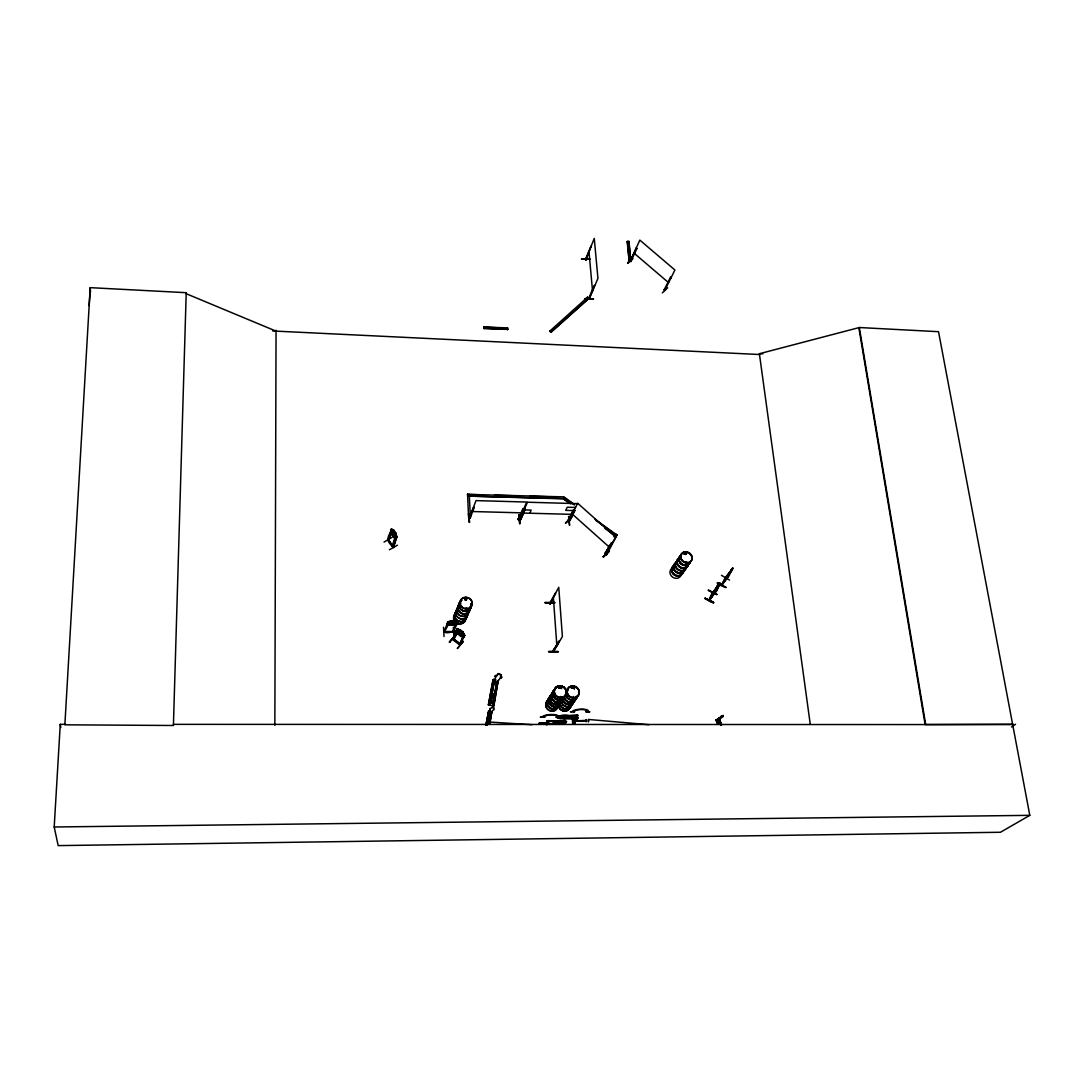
<?xml version="1.0" encoding="UTF-8"?>
<svg xmlns="http://www.w3.org/2000/svg" width="1084" height="1084" viewBox="0 0 1084 1084"><rect width="100%" height="100%" fill="white"/><g stroke="black" fill="none" stroke-linecap="round" stroke-linejoin="round"><path stroke-width="1.5" d="M605.251 553.396L611.39 542.894L612.026 543.463L611.39 542.894M606.376 553.274L605.455 552.908M274.848 725.304L276.054 330.268M569.073 520.659L569.818 520.577L569.154 520.008M568.843 520.32L569.425 520.74M584.953 298.683L593.449 299.021M593.558 298.818L584.926 298.601M558.206 651.565C529.033 651.985 578.029 652.026 548.761 651.335M186.218 292.694L173.413 725.494L64.864 724.817L90.202 287.653L186.218 292.694L186.191 293.71L276.054 331.135M686.849 562.582L686.335 561.851M685.291 553.409L685.901 553.951M686.484 553.301L685.752 552.569M718.204 719.573L718.299 718.76L721.117 724.952M561.715 723.489L545.523 723.638M548.26 721.023L548.463 720.711M577 718.868L559.71 718.407L577.244 718.529L574.913 718.055M576.905 715.643L575.238 718.435L576.851 715.264L577.84 715.318L561.498 715.982L577.813 715.345L573.111 722.378L577.813 715.765M492.109 694.979L492.624 693.963M492.177 694.614L492.502 695.725M272.694 330.972L759.599 354.522L759.505 353.696L859.327 327.531L938.527 331.69L1029.8 815.344L1000.464 832.268L58.17 845.615L54.2 826.984L60.27 724.329L65.338 724.329M571.837 687.486L572.813 686.741M571.946 687.229L572 687.961M573.057 697.256L573.626 696.497L573.815 697.446M573.341 697.175L573.124 697.188M589.262 297.992L589.33 298.818L597.934 278.358L594.262 238.385L585.59 260.038L585.631 258.832L585.929 260.038L585.509 259.225M585.631 258.832L585.875 259.97L591.024 246.393L585.441 259.374M560.889 687.432L559.344 687.148M560.184 697.026L560.97 696.565L560.794 697.459M561.011 697.242L560.604 696.538M560.848 687.405L560.238 688.34M558.68 642.256L558.951 641.43L558.68 642.256C556.187 648.449 552.081 649.587 553.829 651.186M549.873 603.951L558.748 587.298L562.393 636.565L553.585 651.538L553.572 650.712M558.978 687.432L559.9 686.538M89.159 305.58L90.284 288.683M549.805 603.043L550.238 603.761M549.9 602.785L550.062 603.598M545.509 723.773L547.474 720.643L563.626 721.063L547.339 720.86M574.94 718.516L574.737 718.787M577.623 715.494L576.674 715.494M466.798 599.1L465.348 598.07M466.472 608.517L466.77 607.772M465.592 599.33L465.89 598.097M493.789 707.838L492.068 707.269M553.612 651.348L553.382 650.278M501.147 675.034C493.044 672.405 503.518 673.652 500.51 676.24A3.333 1.206 10.5 0 1 500.239 678.15L500.28 677.961A3.333 1.206 10.5 0 0 500.551 676.05L500.51 676.24M549.764 603.138L555.455 593.327L550.198 603.951M728.719 574.561L728.611 575.238L732.676 568.097M711.944 593.314C714.478 588.761 707.283 602.027 709.803 599.655M710.074 599.317L709.492 599.479M460.077 645.048C462.705 643.368 440.456 631.498 460.117 645.034L464.521 635.427L463.83 634.872C457.665 648.557 462.963 645.346 453.708 639.194M453.302 639.682L452.814 638.815M493.64 706.009L498.193 680.332L493.857 706.145L492.61 705.765L497.244 680.806L493.003 705.928M493.017 679.939L488.41 704.925L493.003 679.925L494.385 680.102M494.263 681.958L490.009 705.291L488.762 704.912L493.748 679.316L489.345 705.142L493.748 681.85L492.976 682.405L498.098 682.934L493.654 681.917M493.748 679.316L489.074 705.074L488.342 704.898M485.835 724.966L488.64 711.077L489.467 711.361L486.879 725.196M486.052 725.033L488.83 710.711L486.459 725.101M494.074 681.768L490.009 705.291M494.101 681.524L497.312 682.256L494.101 681.524L495.713 676.917A3.333 1.206 10.5 0 1 497.312 675.318L497.271 675.508A3.333 1.206 10.5 0 0 495.673 677.107L495.713 676.917M486.242 725.061L488.83 710.711M486.811 725.182L489.453 711.361M490.632 711.822L489.792 711.253L490.781 711.483M491.824 707.432L491.188 708.218A2.236 0.772 10.5 0 0 490.131 709.248L489.06 712.202L491.228 712.689L493.193 709.939A2.236 0.772 10.5 0 0 493.356 708.719L493.776 707.947M490.103 710.792L489.765 711.402M488.735 724.004L490.944 711.673L492.082 711.931L490.984 711.7M488.965 724.004L491.445 711.795M492.664 704.126L496.567 682.459M489.141 724.098L491.364 711.781M489.358 724.139L491.824 711.389L489.778 724.234M489.629 724.044L486.337 723.38L489.589 724.112L491.865 711.795M493.274 704.261L497.19 682.608M493.301 706.009L497.949 680.779M576.945 719.153L576.742 718.448M547.352 721.361L547.501 720.711M664.871 290.187L664.289 289.442L665.129 289.821M605.373 552.881L606.173 553.639M605.956 553.897L615.726 537.149L577.704 503.274L568.626 520.523M722.188 584.561L721.51 585.089C730.291 573.883 727.947 577.013 732.594 568.829M729.356 574.439L721.538 584.981L725.521 577.42M724.857 578.477L725.25 577.772M384.021 542.095L392.096 537.339M391.852 529.913L388.438 540.753L391.852 529.913C387.693 536.946 385.105 540.415 393.519 547.366L396.785 536.729L395.497 532.529L393.614 529.968L391.297 529.1L393.709 530.008L391.961 531.702L394.007 536.052L395.511 536.743L395.538 532.529L396.758 536.851M388.235 539.832L391.378 529.06L390.945 530.835L392.218 535.008L393.993 537.529L396.324 538.491L396.839 536.797L393.248 547.515L388.37 539.873M388.492 540.753L388.384 539.453L393.018 546.241M389.427 549.751L397.449 545.198M396.676 536.756C395.687 532.949 390.796 549.818 393.235 546.241M396.243 535.957L392.72 546.851M393.14 547.434L393.614 546.77L392.652 546.675M716.781 594.533L708.299 590.428M686.402 561.837L687.175 562.379M483.952 327.083L507.583 327.883L507.691 329.373L484.033 328.587L483.952 327.083L500.74 327.924M484.033 328.587L484.074 326.704M489.114 721.632L489.087 720.86M487.814 720.901L487.976 721.809M573.653 687.961L573.368 687.5M573.111 722.378L574.181 722.378M507.583 327.883L507.556 329.766M559.154 686.958L560.252 688.232M559.317 687.568L559.629 686.755M717.229 585.983C719.668 581.281 719.437 584.669 719.64 582.989L712.391 593.382M490.131 709.248L489.087 712.066L491.255 712.554M547.528 721.131L545.55 724.126M563.965 498.504L469.331 496.12L563.802 498.843L563.829 496.865L467.434 494.399L482.732 494.846M469.25 494.453L470.402 517.325L468.586 517.285L467.556 494.06M468.884 513.762L469.426 522.461L468.464 513.789M468.586 517.285L470.537 517M473.437 507.569C475.442 505.496 468.762 516.58 469.182 518.288L476.012 500.605L526.756 502.041L518.911 519.67L518.098 519.209M474.277 507.285L470.036 518.396L470.361 517.624M469.48 522.244L468.966 516.675M717.689 586.268L714.586 591.823L718.191 585.062M466.567 598.896L465.741 599.384M466.283 607.609L465.849 608.273M549.805 331.121L551.078 332.232L549.805 331.121L587.582 297.165L588.842 298.249L551.228 331.853M581.471 258.886L589.832 259.049M589.967 259.157L581.552 258.737M714.058 593.734L717.256 585.902M714.004 592.569L714.939 589.981M718.516 584.412L715.318 592.257L718.489 584.479M712.933 592.365L709.464 600.401L716.809 589.777L716.483 590.726M715.67 589.981L719.275 585.048M716.822 590.78L719.939 583.138L719.031 584.195M705.21 598.111C712.378 604.316 720.277 604.249 705.061 598.327M716.727 594.628L708.421 590.143L716.903 594.208M709.573 600.265L712.594 592.745L719.939 583.138M443.532 627.27L444.034 636.552M451.73 620.739L447.76 622.121L447.123 623.761C450.267 628.151 468.396 621.064 449.765 625.183L451.689 620.604C459.724 620.739 449.467 620.224 447.76 622.23L443.925 632.175L444.142 631.335M448.654 622.135C448.546 628.53 437.963 635.129 452.57 631.891M587.582 297.165L588.68 298.642L551.078 332.232M588.68 298.642L594.276 285.458M594.574 285.471L588.991 298.777L589.357 298.154M455.036 620.604L453.098 625.292M453.302 627.392L453.925 636.579M453.681 631.484L452.827 631.891M456.635 622.297L457.543 622.636L456.635 622.297L452.57 632.229L452.8 631.43M449.616 642.351L455.253 635.048L449.684 642.148M460.104 629.831L462.814 631.837L462.882 635.481L460.768 635.021L457.773 631.457L460.172 629.75L456.906 629.221L452.665 639.154M453.383 639.668C462.502 612.866 454.982 643.774 452.976 638.476M455.741 635.21L449.21 641.999M627.202 241.691L628.991 241.393L630.793 261.068L629.167 260.959L627.202 241.691L628.991 241.393M460.172 629.75L458.18 634.289L460.754 636.443M729.532 580.062L721.47 575.319M460.808 636.362L462.814 631.837L464.684 635.481L464.074 636.918L460.727 636.362M629.56 261.081C622.284 268.439 637.744 254.022 631.349 260.052M629.167 260.959L627.379 241.298M457.421 648.327L463.396 641.308L457.407 648.53M664.546 289.32L664.749 290.512L674.898 269.997L639.831 240.106L630.332 261.095L636.281 248.06L636.877 248.548L630.834 261.529L631.362 261.095M459.481 644.587L463.83 634.872M518.884 514.927L519.886 523.911L518.938 514.954M519.25 518.911L518.26 519.615M522.935 508.626L523.802 508.952L522.935 508.626L518.071 519.575L518.22 518.884M520.767 519.101L519.588 519.751L527.461 502.217L577.555 503.64M519.683 519.764C525.279 505.605 527.759 504.941 520.428 519.859L519.778 519.805M525.32 508.843L520.794 519.399M519.534 523.531L519.29 515.144M529.751 513.22L531.187 510.103L524.683 509.927M713.408 602.772L704.925 598.666M713.543 602.447L705.061 598.287M586.214 720.426L575.523 720.806L586.227 720.995M662.324 292.883L667.676 287.761M670.481 277.247L671.077 277.748L670.481 277.247L664.086 289.997L664.912 290.268M586.119 259.564L586.092 258.927M563.829 496.865L563.802 498.843M569.29 503.206L563.829 499.277L564.994 497.692L574.547 504.561M563.829 499.277L564.994 497.692M568.883 521.038L574.181 510.185L573.355 510.171L567.84 520.726L568.883 520.74M725.901 587.284C717.039 585.116 711.849 578.517 725.874 587.325M569.71 525.144L568.612 516.418L569.371 525.144M729.613 574.832L721.795 585.252L725.494 578.016L732.96 568.26M721.917 585.13L725.833 577.623M731.443 569.493L727.716 576.823L728.854 575.36M565.848 523.152L571.661 517.393M568.057 521.065L573.355 510.171M569.29 521.147L569.195 521.147C570.916 520.32 574.845 507.786 574.764 510.605M569.398 521.214L574.981 510.388M497.271 675.508L497.949 674.099M495.171 680.156L495.686 679.194L495.131 680.373M604.926 553.951L606.715 554.507L604.926 553.951L609.56 545.238M614.005 536.851L615.495 534.046L595.021 519.304M606.539 554.818L617.094 534.913L615.495 534.046L614.33 535.645M491.025 693.137L495.781 694.343M716.985 586.891L714.898 592L718.394 585.468M718.15 585.36L716.063 590.468L718.733 586.579M489.589 700.589L494.426 701.673M488.789 704.83L493.599 705.982M554.656 603.002L545.347 602.663M488.599 712.771L491.337 713.38M486.987 720.061L490.225 720.792M725.724 587.555L717.527 582.948M489.873 722.581L486.621 721.863L532.041 724.708M716.023 589.127L716.822 587.704M717.987 586.173L715.223 592.216L715.21 591.173M615.495 534.046L617.094 534.913M603.273 556.648L609.384 551.106L603.503 557.122M609.072 550.808L603.111 556.797L609.384 551.133M558.612 641.416L553.612 650.712M553.328 650.373L558.951 641.43M731.077 570.401L727.784 575.929M718.082 586.647L717.337 587.027M730.833 571.146L729.6 573.558L731.659 570.767M548.856 723.109L539.033 723.245L548.789 723.136M719.288 717.865L717.351 720.643L719.342 718.042M723.055 716.483L723.001 715.494M546.173 723.624L546.241 724.708M546.404 723.462L547.976 721.023L546.417 723.787M546.648 723.489C545.509 724.857 548.463 722.567 547.339 724.708M560.157 718.353L556.742 717.405L557.433 716.239C559.683 715.738 570.591 713.448 569.127 717.418C557.84 719.058 569.276 718.868 569.737 716.375M553.436 722.635L556.946 723.746L553.436 722.635L554.141 721.578L558.978 720.535M556.742 717.405L557.528 716.253L561.946 715.738M553.45 722.743L554.249 721.7M560.049 718.042L567.04 716.443L565.049 715.752M565.442 722.283C559.913 720.183 554.222 723.367 565.442 722.391M563.07 720.575C567.677 719.37 565.184 724.234 566.553 721.578M573.206 724.275L572.799 717.825L573.26 724.302M573.856 717.947L574.479 724.288M573.978 722.283C580.997 711.307 572.555 726.944 573.368 723.136M573.382 723.245L576.729 718.38M574.046 723.245L577.244 718.529M568.436 717.418L578.233 717.825L568.477 717.798M577.935 720.806L575.523 720.806M686.633 553.788C683.814 555.211 686.402 551.16 685.02 552.976M572.352 686.931L572.406 687.906M497.312 682.256L500.28 677.961M712.283 593.531L719.654 583.842M731.415 569.561L732.743 567.975L724.83 578.585M724.871 578.504L732.621 568.924L731.985 569.236M709.153 600.062L716.809 589.926M709.803 599.723L717.107 590.075M465.022 598.382L465.713 598.111M568.951 520.686L568.179 520.672M568.761 521.065L567.989 521.052M457.556 622.162L454.968 620.644L457.678 622.148L453.505 631.904M444.047 631.43L444.819 631.335M444.765 632.135L444.819 631.389L444.901 632.094M519.561 519.453L520.564 519.006M464.006 636.986L464.684 635.481M461.757 631.457L460.971 630.712L459.535 631.308M462.814 631.837L464.589 635.441L463.613 635.116M457.407 630.183L456.906 629.221M456.269 630.861L458.247 634.276L456.242 630.739M718.76 724.071C717.12 717.811 714.437 718.895 717.825 724.383M720.738 725.088C721.09 722.445 716.375 717.676 718.15 719.302L718.651 718.57L717.283 719.6M718.597 719.085L718.651 718.57M717.188 721.131L716.863 721.483C724.478 721.592 715.155 710.901 721.294 724.898M721.998 715.887L720.237 717.08M720.792 716.958L721.429 716.09M722.649 716.199L723.204 715.454M565.414 523.044L571.363 517.136M627.744 263.317C627.839 260.377 632.826 261.976 630.807 260.417M636.877 248.548L636.105 248.222M731.361 570.455L732.066 569.954M718.706 718.719L718.055 719.112M492.366 694.234L493.437 693.841M575.861 718.055L575.712 718.773M451.093 622.148L452.746 620.942M1013.12 724.22L925.14 724.573L858.921 328.113M466.472 608.436L466.621 607.826M719.18 585.008L717.852 585.739M1011.548 726.998L1015.545 724.234M451.73 620.631L449.006 623.286L450.754 624.208L455.456 623.3L455.944 622.162L454.968 620.644M721.551 715.996L722.242 715.765M722.879 716.809L717.351 720.643M394.251 531.079L392.991 532.42L394.766 534.94L394.169 531.133M396.188 538.436L393.993 537.529L392.096 535.062L390.945 530.835M715.86 720.006L719.017 718.909L721.605 724.803M716.416 719.817L718.042 724.288M519.182 519.277L518.044 519.277L519.155 518.911M454.033 622.826L450.808 622.826M718.231 719.085L719.153 718.909M560.374 687.893L559.669 687.933M573.029 688.096L573.422 687.242M490.442 710.969L490.402 711.51M469.006 610.766L469.006 610.766A6.179 5.677 22.8 0 1 464.169 616.403A6.179 5.677 22.8 0 1 457.191 612.596A6.179 5.677 22.8 0 1 459.562 605.671M681.335 573.016L681.308 573.029A5.894 5.176 34.6 0 1 677.161 578.273A5.894 5.176 34.6 0 1 670.508 574.669A5.894 5.176 34.6 0 1 672.31 568.179M559.615 721.09L556.241 722.445L565.74 722.621L561.011 723.773L565.848 722.743L561.011 723.678M557.786 705.305L557.813 705.291A6.206 5.759 35.6 0 1 553.192 711.05A6.206 5.759 35.6 0 1 546.201 707.229A6.206 5.759 35.6 0 1 548.368 700.088M469.372 517.542L470.253 517.624L469.386 518.342M469.223 517.922L470.077 517.976M492.827 693.936L493.897 694.18M460.388 644.736L453.315 639.275M444.006 631.674L453.329 631.728M466.147 599.615L465.036 599.005M572.257 717.933L572.718 724.302M630.915 261.542L630.522 260.526L631.145 261.366M54.2 826.984L1029.8 815.344M546.499 723.868L561.742 723.827M173.454 724.356L1012.564 724.586M546.228 724.505L547.366 724.22M561.58 715.616L577.853 715.643M568.477 717.947L578.233 717.798M559.71 718.407L576.945 718.204L576.959 719.356L575.861 719.153M578.287 720.589L575.861 720.318M548.287 720.86L547.298 720.968L563.626 721.063M447.868 622.243L448.776 622.568L447.76 622.121M444.982 631.538L452.556 631.579M453.451 632.148L444.02 632.135M545.211 602.406L554.629 602.487L545.252 602.907M545.266 602.799L554.764 602.799M555.509 594.154L555.116 593.327M569.019 520.415L568.002 520.754M524.493 509.128L525.333 509.141M573.368 510.469L574.208 510.483M471.784 511.512L521.878 512.854M522.569 513.03L572.04 514.358M575.536 507.447L567.271 507.217L565.685 510.347L573.924 510.578M494.534 495.185L519.832 495.93M529.941 496.228L556.932 497M762.851 353.858L759.383 353.696L810.263 724.288M484.169 328.208L507.691 329.373M591.092 247.057L590.726 246.38M629.343 260.567L630.969 260.661M588.639 720.02L588.409 721.971L588.368 719.451L648.855 724.708M493.342 695.914L492.543 695.63M574.357 717.933L574.872 724.302M572.718 686.565L573.572 687.039M571.973 687.676L572.88 688.326M559.818 687.988L560.089 686.768M562.718 721.09L566.444 721.605M560.563 717.798L556.851 717.391M456.838 629.289L460.199 629.831M454.291 636.579L453.844 627.365M465.673 618.246A6.125 5.637 22.7 0 1 460.944 623.815A6.125 5.637 22.7 0 1 454.047 620.048A6.125 5.637 22.7 0 1 456.391 613.192A6.098 5.61 22.7 0 0 454.088 619.98A6.098 5.61 22.7 0 0 460.971 623.734A6.098 5.61 22.7 0 0 465.673 618.192L465.727 618.259M452.678 632.189L452.597 631.484M556.729 717.31L560.225 718.326M566.444 721.7L563.138 720.535M572.609 687.879L572.379 687.92M466.025 598.205L466.486 598.422M453.017 638.476L453.518 639.33M449.833 625.143L447.245 623.747M605.455 552.989L606.254 553.165M564.832 498.017L567.555 499.981M570.279 501.946L574.371 504.9M596.2 520.618L613.937 533.382M563.992 498.938L570.821 503.857M604.953 528.436L614.52 535.32M457.733 629.899L456.92 629.37M634.018 253.128L668.638 282.707M572.189 514.006L609.682 547.474M489.047 720.914L488.03 720.684L487.854 721.659M391.08 529.385L391.568 530.076M395.904 536.214L396.392 536.919M459.25 631.986L461.798 633.991L461.825 631.376M719.126 718.624L721.673 724.776M718.394 719.126L720.914 724.993M716.497 719.491L718.38 724.207L716.239 719.884M454.318 622.162L453.83 620.942M589.547 297.693L589.303 298.086M859.327 327.531L925.628 724.18M60.27 724.329L60.799 727.459M628.815 241.8L630.617 259.455M588.964 251.502L592.542 291.135M573.937 717.811L574.33 724.302M553.341 597.176L556.864 645.888M548.775 723.245L539.033 723.245M90.202 287.653L90.5 292.043M688.286 562.989A5.962 5.217 34.4 0 1 684.153 568.273A5.962 5.217 34.4 0 1 677.432 564.629A5.962 5.217 34.4 0 1 679.234 558.084M688.476 562.826A6.043 5.284 34.4 0 1 683.801 568.246A6.043 5.284 34.4 0 1 677.107 563.558A6.043 5.284 34.4 0 1 680.63 557.339M686.741 565.198A5.962 5.217 34.4 0 1 682.622 570.496A5.962 5.217 34.4 0 1 675.888 566.851A5.962 5.217 34.4 0 1 677.703 560.306M685.684 562.461A5.962 5.217 34.4 0 1 686.402 563.788M688.611 562.528A5.962 5.217 34.4 0 1 683.99 567.867A5.962 5.217 34.4 0 1 677.392 563.246A5.962 5.217 34.4 0 1 680.86 557.108M688.584 562.691A6.043 5.284 34.4 0 1 683.896 568.111A6.043 5.284 34.4 0 1 677.202 563.423A6.043 5.284 34.4 0 1 680.725 557.19M690.522 561.173A5.989 5.23 34.4 0 1 681.822 563.91A5.989 5.23 34.4 0 1 681.457 554.832M684.234 554.154A5.989 5.23 34.4 0 1 685.738 554.385M690.481 561.349A6.07 5.298 34.4 0 1 681.66 564.141A6.07 5.298 34.4 0 1 681.294 554.927M684.112 554.249A6.07 5.298 34.4 0 1 685.644 554.466M690.196 561.634A5.989 5.23 34.4 0 1 681.497 564.385A5.989 5.23 34.4 0 1 681.131 555.293M690.386 561.498A6.07 5.298 34.4 0 1 681.565 564.276A6.07 5.298 34.4 0 1 681.199 555.076M677.554 560.509A5.948 5.203 34.4 0 0 677.907 569.561A5.948 5.203 34.4 0 0 686.565 566.824A5.935 5.19 34.5 0 1 679.18 570.414A5.935 5.19 34.5 0 1 675.603 562.61M684.925 567.908A6.003 5.257 34.5 0 1 680.752 573.233A6.003 5.257 34.5 0 1 673.977 569.561A6.003 5.257 34.5 0 1 675.793 562.962M684.736 568.057A5.921 5.19 34.5 0 1 680.63 573.328A5.921 5.19 34.5 0 1 673.936 569.696A5.921 5.19 34.5 0 1 675.738 563.179M683.069 571.891A5.989 5.244 34.5 0 1 677.473 575.834A5.989 5.244 34.5 0 1 671.728 570.726A5.989 5.244 34.5 0 1 675.346 565.035M683.11 571.715A5.908 5.176 34.5 0 1 674.519 574.439A5.908 5.176 34.5 0 1 674.18 565.455M682.784 572.162A5.908 5.176 34.5 0 1 677.27 576.051A5.908 5.176 34.5 0 1 671.606 571.024A5.908 5.176 34.5 0 1 675.169 565.401M682.974 572.027A5.989 5.244 34.5 0 1 677.378 575.97A5.989 5.244 34.5 0 1 671.633 570.875A5.989 5.244 34.5 0 1 675.251 565.171M684.98 569.181A6.003 5.257 34.5 0 1 676.24 571.959A6.003 5.257 34.5 0 1 675.888 562.813M685.007 569.005A5.921 5.19 34.5 0 1 676.389 571.742A5.921 5.19 34.5 0 1 676.05 562.731M676.389 561.498A5.935 5.19 34.5 0 1 677.473 560.658M469.806 606.837A6.274 5.772 22.8 0 1 466.269 613.801A6.274 5.772 22.8 0 1 458.383 610.658A6.274 5.772 22.8 0 1 460.551 603.165M468.722 609.181A6.179 5.691 22.8 0 1 465.239 616.037A6.179 5.691 22.8 0 1 457.475 612.948A6.179 5.691 22.8 0 1 459.602 605.563M470.998 604.127A6.301 5.786 22.8 0 1 467.448 611.105A6.301 5.786 22.8 0 1 459.535 607.948A6.301 5.786 22.8 0 1 461.703 600.428M464.779 599.696A6.301 5.786 22.8 0 1 466.391 599.913M470.131 608.056A6.192 5.691 22.8 0 1 465.361 613.679A6.192 5.691 22.8 0 1 458.356 609.858A6.192 5.691 22.8 0 1 460.727 602.934M470.144 608.219A6.287 5.772 22.8 0 1 465.307 613.91A6.287 5.772 22.8 0 1 458.22 610.048A6.287 5.772 22.8 0 1 460.619 603.016M471.052 603.978A6.301 5.786 22.8 0 1 467.516 610.956A6.301 5.786 22.8 0 1 459.589 607.812A6.301 5.786 22.8 0 1 461.77 600.292M464.846 599.547A6.301 5.786 22.8 0 1 466.459 599.777A6.219 5.705 22.8 0 0 464.914 599.479M471.039 603.842A6.219 5.705 22.8 0 1 464.657 610.983A6.219 5.705 22.8 0 1 459.738 602.284M466.743 615.983A6.219 5.718 22.7 0 1 461.947 621.62A6.219 5.718 22.7 0 1 454.941 617.799A6.219 5.718 22.7 0 1 457.312 610.834A6.219 5.718 22.7 0 0 455.226 618.137A6.219 5.718 22.7 0 0 463.031 621.24A6.219 5.718 22.7 0 0 466.526 614.343M467.624 611.823A6.233 5.732 22.7 0 1 464.115 618.734A6.233 5.732 22.7 0 1 456.283 615.617A6.233 5.732 22.7 0 1 458.437 608.165M467.692 611.688A6.233 5.732 22.7 0 1 464.182 618.598A6.233 5.732 22.7 0 1 456.35 615.482A6.233 5.732 22.7 0 1 458.505 608.029M466.459 617.609A6.125 5.637 22.7 0 1 457.069 620.536A6.125 5.637 22.7 0 1 457.299 611.064M562.162 698.516A6.274 5.813 35.4 0 1 557 704.451A6.274 5.813 35.4 0 1 550.103 699.519A6.274 5.813 35.4 0 1 554.059 692.73M562.095 698.624A6.274 5.813 35.4 0 1 556.932 704.559A6.274 5.813 35.4 0 1 550.035 699.614A6.274 5.813 35.4 0 1 553.992 692.839A6.274 5.813 35.4 0 0 549.886 699.18A6.274 5.813 35.4 0 0 555.821 704.627A6.274 5.813 35.4 0 0 561.946 700.237M565.116 695.494A6.396 5.908 35.2 0 1 555.55 698.719A6.396 5.908 35.2 0 1 555.509 688.625M558.653 687.784A6.301 5.826 35.2 0 1 560.252 688.001A6.314 5.84 35.2 0 0 558.653 687.771A6.396 5.908 35.2 0 1 561.729 688.652M565.13 695.332A6.314 5.84 35.2 0 1 555.686 698.516A6.314 5.84 35.2 0 1 555.645 688.557A6.301 5.826 35.2 0 0 555.686 698.502A6.301 5.826 35.2 0 0 565.116 695.332M565.035 695.616A6.396 5.908 35.2 0 1 555.469 698.841A6.396 5.908 35.2 0 1 555.428 688.76M558.477 687.961A6.396 5.908 35.2 0 1 560.103 688.177M563.558 697.744A6.287 5.813 35.3 0 1 554.845 701.348A6.287 5.813 35.3 0 1 552.908 691.931M563.301 698.137A6.287 5.813 35.3 0 1 553.897 701.307A6.287 5.813 35.3 0 1 553.856 691.389M563.477 698.028A6.369 5.894 35.3 0 1 553.938 701.24A6.369 5.894 35.3 0 1 553.897 691.186M563.558 697.906A6.369 5.894 35.3 0 1 554.019 701.118A6.369 5.894 35.3 0 1 553.978 691.05M558.992 703.353A6.219 5.759 35.5 0 1 554.412 709.18A6.219 5.759 35.5 0 1 547.393 705.345A6.219 5.759 35.5 0 1 549.561 698.204M560.428 702.527A6.247 5.786 35.4 0 1 551.092 705.684A6.247 5.786 35.4 0 1 551.065 695.833M559.154 704.492A6.219 5.772 35.5 0 1 549.845 707.635A6.219 5.772 35.5 0 1 549.818 697.798M559.073 704.763A6.301 5.84 35.5 0 1 549.629 707.96A6.301 5.84 35.5 0 1 549.602 697.988M559.154 704.641A6.301 5.84 35.5 0 1 549.71 707.838A6.301 5.84 35.5 0 1 549.683 697.866M560.685 702.296A6.328 5.867 35.4 0 1 554.507 706.727A6.328 5.867 35.4 0 1 548.518 701.226A6.328 5.867 35.4 0 1 552.623 694.898M560.685 702.134A6.247 5.786 35.4 0 1 554.601 706.511A6.247 5.786 35.4 0 1 548.694 701.091A6.247 5.786 35.4 0 1 552.732 694.844M561.837 700.345A6.247 5.786 35.4 0 1 552.488 703.502A6.247 5.786 35.4 0 1 552.461 693.638M560.604 702.418A6.328 5.867 35.4 0 1 554.439 706.849A6.328 5.867 35.4 0 1 548.436 701.348A6.328 5.867 35.4 0 1 552.542 695.02M557.637 706.836A6.206 5.759 35.6 0 1 548.328 709.979A6.206 5.759 35.6 0 1 548.314 700.169M576.336 696.511A6.369 5.867 36.2 0 1 564.29 698.028M566.675 691.24A6.369 5.867 36.2 0 1 568.124 690.644M575.834 699.221A6.287 5.799 36.2 0 1 564.222 696.199M576.431 696.24A6.287 5.799 36.2 0 1 576.336 697.784M577.948 695.386A6.301 5.813 36.1 0 1 565.794 693.787M566.39 690.793A6.301 5.813 36.1 0 1 568.477 688.625M571.471 687.839A6.301 5.813 36.1 0 1 574.588 688.652M577.853 695.671A6.396 5.894 36.1 0 1 565.536 694.058M566.146 691.023A6.396 5.894 36.1 0 1 568.246 688.814M571.295 688.015A6.396 5.894 36.1 0 1 574.452 688.841M577.677 695.793A6.301 5.813 36.1 0 1 565.848 695.738M566.133 691.199A6.301 5.813 36.1 0 1 568.206 689.031M574.805 700.047A6.247 5.759 36.2 0 1 562.759 698.462M574.723 700.21A6.274 5.786 36.2 0 1 562.637 698.624A6.274 5.786 36.2 0 0 574.669 700.278M576.065 698.191A6.274 5.786 36.2 0 1 564.276 698.15M559.818 702.96A6.219 5.745 36.4 0 0 566.282 708.895A6.219 5.745 36.4 0 0 571.891 703.001A6.301 5.826 36.4 0 1 559.967 704.654M573.382 702.175A6.233 5.759 36.3 0 1 561.349 700.603M573.111 702.567A6.233 5.759 36.3 0 1 561.092 700.996M573.287 702.459A6.328 5.84 36.3 0 1 566.078 706.7A6.328 5.84 36.3 0 1 561.2 699.302M570.279 706.795A6.206 5.732 36.5 0 1 558.314 705.237A6.206 5.732 36.5 0 0 570.225 706.863A6.179 5.718 36.5 0 1 558.382 705.183M571.539 704.912A6.206 5.745 36.4 0 1 559.561 703.353M574.561 700.399A6.247 5.759 36.2 0 1 562.528 698.814M585.943 720.44C586.295 724.776 586.823 717.215 585.943 720.44M490.551 695.671L495.374 696.768L490.551 695.671M490.117 697.933L494.954 699.017L490.117 697.933M489.331 702.175L494.168 703.272L489.331 702.175M557.84 716.592C562.759 718.895 569.52 715.264 557.853 716.7M559.845 717.174L555.848 717.161L557.23 717.161A7.114 2.182 -4 0 0 551.742 714.925A7.114 2.182 -4 0 0 543.341 717.147L544.724 717.147L540.442 717.147L541.824 717.147A8.523 2.615 -4 0 1 551.892 714.478A8.523 2.615 -4 0 1 558.477 717.174L559.845 717.174M589.682 711.809L585.712 711.795L587.094 711.809A7.087 2.182 -4.3 0 0 581.756 709.546A7.087 2.182 -4.3 0 0 573.301 711.781L574.669 711.781L570.428 711.768L571.796 711.768A8.496 2.615 -4.3 0 1 581.932 709.099A8.496 2.615 -4.3 0 1 588.314 711.809L589.682 711.809M576.078 719.356L575.889 718.109L576.078 719.261M681.05 558.612A6.016 5.244 34.3 0 0 690.955 561.282A6.016 5.244 34.3 0 0 687.351 552.013A6.016 5.244 34.3 0 0 681.05 558.612M680.915 558.843A5.989 5.23 34.3 0 0 690.765 561.498A5.989 5.23 34.3 0 0 687.188 552.271A5.989 5.23 34.3 0 0 680.915 558.843M680.982 558.707A6.016 5.244 34.3 0 0 690.887 561.376A6.016 5.244 34.3 0 0 687.283 552.108A6.016 5.244 34.3 0 0 680.982 558.707M460.971 605.807A6.247 5.732 22.8 0 0 471.662 605.956A6.247 5.732 22.8 0 0 465.876 597.162A6.247 5.732 22.8 0 0 460.971 605.807M460.903 606.024A6.219 5.705 22.8 0 0 471.54 606.159A6.219 5.705 22.8 0 0 465.781 597.406A6.219 5.705 22.8 0 0 460.903 606.024M554.48 693.367A6.341 5.854 35.2 0 0 565.008 696.091A6.341 5.854 35.2 0 0 561.498 686.009A6.301 5.826 35.2 0 0 554.574 693.272A6.301 5.826 35.2 0 0 565.035 695.982A6.301 5.826 35.2 0 0 561.539 685.955A6.341 5.854 35.2 0 0 554.48 693.367M554.425 693.475A6.314 5.84 35.2 0 0 564.913 696.199A6.314 5.84 35.2 0 0 561.417 686.145A6.314 5.84 35.2 0 0 554.425 693.475A6.301 5.826 35.2 0 0 564.899 696.185A6.301 5.826 35.2 0 0 561.417 686.172A6.301 5.826 35.2 0 0 554.439 693.475M555.428 698.909A6.314 5.826 35.2 0 0 564.859 695.738A6.301 5.813 35.2 0 1 555.428 698.909A6.314 5.826 35.2 0 1 555.387 688.963A6.301 5.813 35.2 0 0 555.428 698.909M567.338 693.53A6.301 5.799 36 0 0 577.772 696.24A6.314 5.813 36 0 0 574.263 686.213A6.314 5.813 36 0 0 567.325 693.53A6.314 5.813 36 0 0 577.786 696.24A6.301 5.799 36 0 0 574.263 686.226A6.301 5.799 36 0 0 567.338 693.53M567.379 693.421A6.341 5.84 36 0 0 577.88 696.145A6.341 5.84 36 0 0 574.344 686.077A6.341 5.84 36 0 0 567.379 693.421"/></g></svg>
